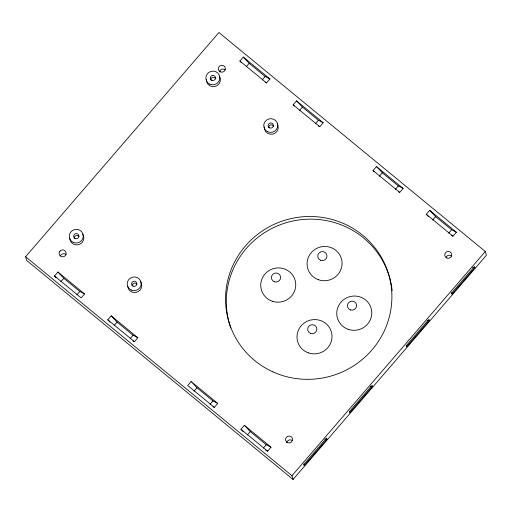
<?xml version="1.0" encoding="UTF-8"?>
<svg xmlns="http://www.w3.org/2000/svg" width="512" height="512" viewBox="0 0 512 512"><rect width="100%" height="100%" fill="white"/><g stroke="black" fill="none" stroke-linecap="round" stroke-linejoin="round"><path stroke-width="0.77" d="M60.602 255.654L61.114 254.899A3.507 3.424 -16.4 0 1 66.061 254.528M265.562 450.106L267.61 451.174L271.014 447.213L244.378 425.318L240.966 429.274L243.104 431.552M451.61 235.494L452.973 236.205L456.378 232.243L429.741 210.349L426.33 214.304L428.474 216.582M25.6 256.736L218.925 32.531L485.293 251.507L486.4 255.264L293.075 479.469L26.707 260.493L25.6 256.736L291.968 475.706L293.075 479.469M54.509 275.994L57.92 272.038L84.557 293.933L81.146 297.888L54.509 275.994L56.115 277.702M241.478 62.733L239.878 61.024L243.29 57.069L269.926 78.963L266.515 82.925L265.152 82.208M60.883 281.696L63.808 278.304L57.92 272.038M246.246 66.726L249.171 63.334L243.29 57.069M76.864 294.835L79.789 291.443L84.557 293.933M262.227 79.866L265.152 76.474L269.926 78.963M109.926 322.067L107.782 319.789L111.2 315.834L137.837 337.728L134.419 341.683L133.056 340.973M294.221 105.958L293.152 104.819L296.563 100.864L323.2 122.758L319.789 126.72L318.426 126.003M114.157 325.491L117.082 322.099L111.2 315.834M299.52 110.522L302.445 107.13L296.563 100.864M130.138 338.63L133.062 335.238L137.837 337.728M315.501 123.661L318.426 120.269L323.2 122.758M191.11 381.523L187.699 385.478L214.336 407.379L217.747 403.424L191.11 381.523L196.992 387.795L212.973 400.928L217.747 403.424M374.131 171.654L373.062 170.515L376.474 166.554L403.11 188.454L399.699 192.41L398.336 191.699M194.067 391.181L196.992 387.795M379.43 176.218L382.355 172.826L376.474 166.554M210.048 404.32L212.973 400.928M395.411 189.357L398.336 185.965L403.11 188.454M247.341 434.976L250.259 431.584L244.378 425.318M432.704 220.006L435.629 216.614L429.741 210.349M263.322 448.115L266.246 444.723L271.014 447.213M448.685 233.146L451.61 229.754L456.378 232.243M291.968 475.706L485.293 251.507M304.224 465.53L326.97 439.149L326.637 438.022L303.898 464.397L304.224 465.53L303.923 463.987M349.715 412.774L372.461 386.4L372.128 385.267L349.382 411.648L349.715 412.774L349.408 411.232M406.573 346.835L429.318 320.454L428.986 319.328L406.24 345.702L406.573 346.835L406.266 345.293M452.064 294.08L474.81 267.706L474.477 266.573L451.731 292.954L452.064 294.08L451.757 292.538M472.557 267.654L474.81 267.706M427.072 320.41L429.318 320.454M370.208 386.349L372.461 386.4M324.723 439.104L326.97 439.149M212.973 406.669L214.336 407.379M249.171 63.334L265.152 76.474M302.445 107.13L318.426 120.269M382.355 172.826L398.336 185.965M435.629 216.614L451.61 229.754M239.878 61.024L266.515 82.925M293.152 104.819L319.789 126.72M373.062 170.515L399.699 192.41M426.33 214.304L452.973 236.205M63.808 278.304L79.789 291.443M117.082 322.099L133.062 335.238M250.259 431.584L266.246 444.723M107.782 319.789L134.419 341.683M240.966 429.274L267.61 451.174M136.934 284.179L136.474 283.686A2.63 2.566 -16.4 0 0 132.154 285.901M79.002 236.576L78.547 236.083A2.63 2.566 -16.4 0 0 74.221 238.298M446.202 257.19A3.507 3.424 -16.4 0 1 451.642 255.987M219.507 71.917A3.507 3.424 -16.4 0 1 225.222 69.862M286.714 442.682A3.507 3.424 -16.4 0 1 292.429 440.621M230.822 328.058A83.354 81.248 -16.4 0 1 291.405 221.331A83.354 81.248 -16.4 0 1 392.198 290.688M210.79 80.077A2.63 2.566 -16.4 0 1 215.891 78.944M219.507 76.378A7.021 6.842 -16.4 0 1 214.867 86.522A7.021 6.842 -16.4 0 1 206.438 79.277M277.382 123.955A7.021 6.842 -16.4 0 1 272.742 134.099A7.021 6.842 -16.4 0 1 264.314 126.848M268.666 127.648A2.63 2.566 -16.4 0 1 272.992 125.434L273.453 125.926A2.63 2.566 -16.4 0 1 273.76 126.522M82.611 234.099A7.021 6.842 -16.4 0 1 73.824 244.288L72.288 243.334A7.021 6.842 -16.4 0 1 69.856 238.694M140.544 281.702A7.021 6.842 -16.4 0 1 131.757 291.891L130.221 290.938A7.021 6.842 -16.4 0 1 127.789 286.298M60.006 251.142L59.501 251.891A3.507 3.424 -16.4 0 0 60.32 255.974L61.082 256.467A3.507 3.424 -16.4 0 0 65.626 255.117A3.507 3.424 -16.4 0 0 64.717 250.586A3.507 3.424 -16.4 0 0 60.006 251.142M272.915 371.885A83.354 81.248 -16.4 0 0 391.648 290.394A83.354 81.248 -16.4 0 0 261.594 231.469A83.354 81.248 -16.4 0 0 272.915 371.885M209.843 84.186A7.021 6.842 -16.4 0 0 219.84 77.325A7.021 6.842 -16.4 0 0 208.89 72.365A7.021 6.842 -16.4 0 0 209.843 84.186M211.731 80.294A2.63 2.566 -16.4 0 0 215.475 77.722A2.63 2.566 -16.4 0 0 211.373 75.859A2.63 2.566 -16.4 0 0 211.731 80.294M267.718 131.763A7.021 6.842 -16.4 0 0 277.715 124.902A7.021 6.842 -16.4 0 0 266.765 119.936A7.021 6.842 -16.4 0 0 267.718 131.763M269.6 127.872A2.63 2.566 -16.4 0 0 273.35 125.299A2.63 2.566 -16.4 0 0 269.242 123.437A2.63 2.566 -16.4 0 0 269.6 127.872M73.267 242.406A7.021 6.842 -16.4 0 0 83.27 235.546A7.021 6.842 -16.4 0 0 72.314 230.586A7.021 6.842 -16.4 0 0 73.267 242.406M75.155 238.515A2.63 2.566 -16.4 0 0 78.906 235.942A2.63 2.566 -16.4 0 0 74.797 234.08A2.63 2.566 -16.4 0 0 75.155 238.515M131.2 290.016A7.021 6.842 -16.4 0 0 141.203 283.149A7.021 6.842 -16.4 0 0 130.246 278.189A7.021 6.842 -16.4 0 0 131.2 290.016M133.088 286.118A2.63 2.566 -16.4 0 0 136.838 283.546A2.63 2.566 -16.4 0 0 132.73 281.683A2.63 2.566 -16.4 0 0 133.088 286.118M446.752 257.984A3.507 3.424 -16.4 0 0 451.75 254.554A3.507 3.424 -16.4 0 0 446.272 252.07A3.507 3.424 -16.4 0 0 446.752 257.984M220.339 71.853A3.507 3.424 -16.4 0 0 225.338 68.422A3.507 3.424 -16.4 0 0 219.859 65.939A3.507 3.424 -16.4 0 0 220.339 71.853M287.539 442.618A3.507 3.424 -16.4 0 0 292.544 439.187A3.507 3.424 -16.4 0 0 287.066 436.704A3.507 3.424 -16.4 0 0 287.539 442.618M272.179 301.203A17.549 17.107 -16.4 0 0 295.494 281.901A17.549 17.107 -16.4 0 0 267.034 272.019A17.549 17.107 -16.4 0 0 272.179 301.203M274.432 281.773A4.614 4.499 -16.4 0 0 280.563 276.698A4.614 4.499 -16.4 0 0 273.082 274.099A4.614 4.499 -16.4 0 0 274.432 281.773M318.515 279.763A17.549 17.107 -16.4 0 0 341.83 260.461A17.549 17.107 -16.4 0 0 313.37 250.579A17.549 17.107 -16.4 0 0 318.515 279.763M320.768 260.333A4.614 4.499 -16.4 0 0 326.899 255.258A4.614 4.499 -16.4 0 0 319.418 252.659A4.614 4.499 -16.4 0 0 320.768 260.333M348.198 329.331A17.549 17.107 -16.4 0 0 371.52 310.029A17.549 17.107 -16.4 0 0 343.059 300.147A17.549 17.107 -16.4 0 0 348.198 329.331M350.451 309.901A4.614 4.499 -16.4 0 0 356.582 304.826A4.614 4.499 -16.4 0 0 349.101 302.227A4.614 4.499 -16.4 0 0 350.451 309.901M308.435 352.89A17.549 17.107 -16.4 0 0 331.757 333.587A17.549 17.107 -16.4 0 0 303.296 323.699A17.549 17.107 -16.4 0 0 308.435 352.89M310.688 333.459A4.614 4.499 -16.4 0 0 316.819 328.384A4.614 4.499 -16.4 0 0 309.338 325.786A4.614 4.499 -16.4 0 0 310.688 333.459"/></g></svg>
